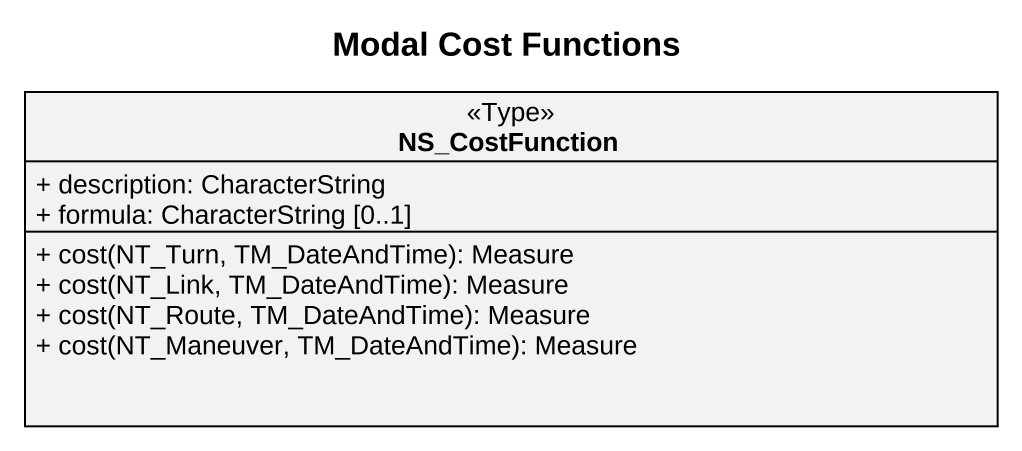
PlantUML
@startuml
title Modal Cost Functions
hide circle
hide empty members
skinparam classAttributeIconSize 0
class NS_CostFunction <<Type>> {
  + description: CharacterString
  + formula: CharacterString [0..1]
  + cost(NT_Turn, TM_DateAndTime): Measure
  + cost(NT_Link, TM_DateAndTime): Measure
  + cost(NT_Route, TM_DateAndTime): Measure
  + cost(NT_Maneuver, TM_DateAndTime): Measure
}
@enduml
